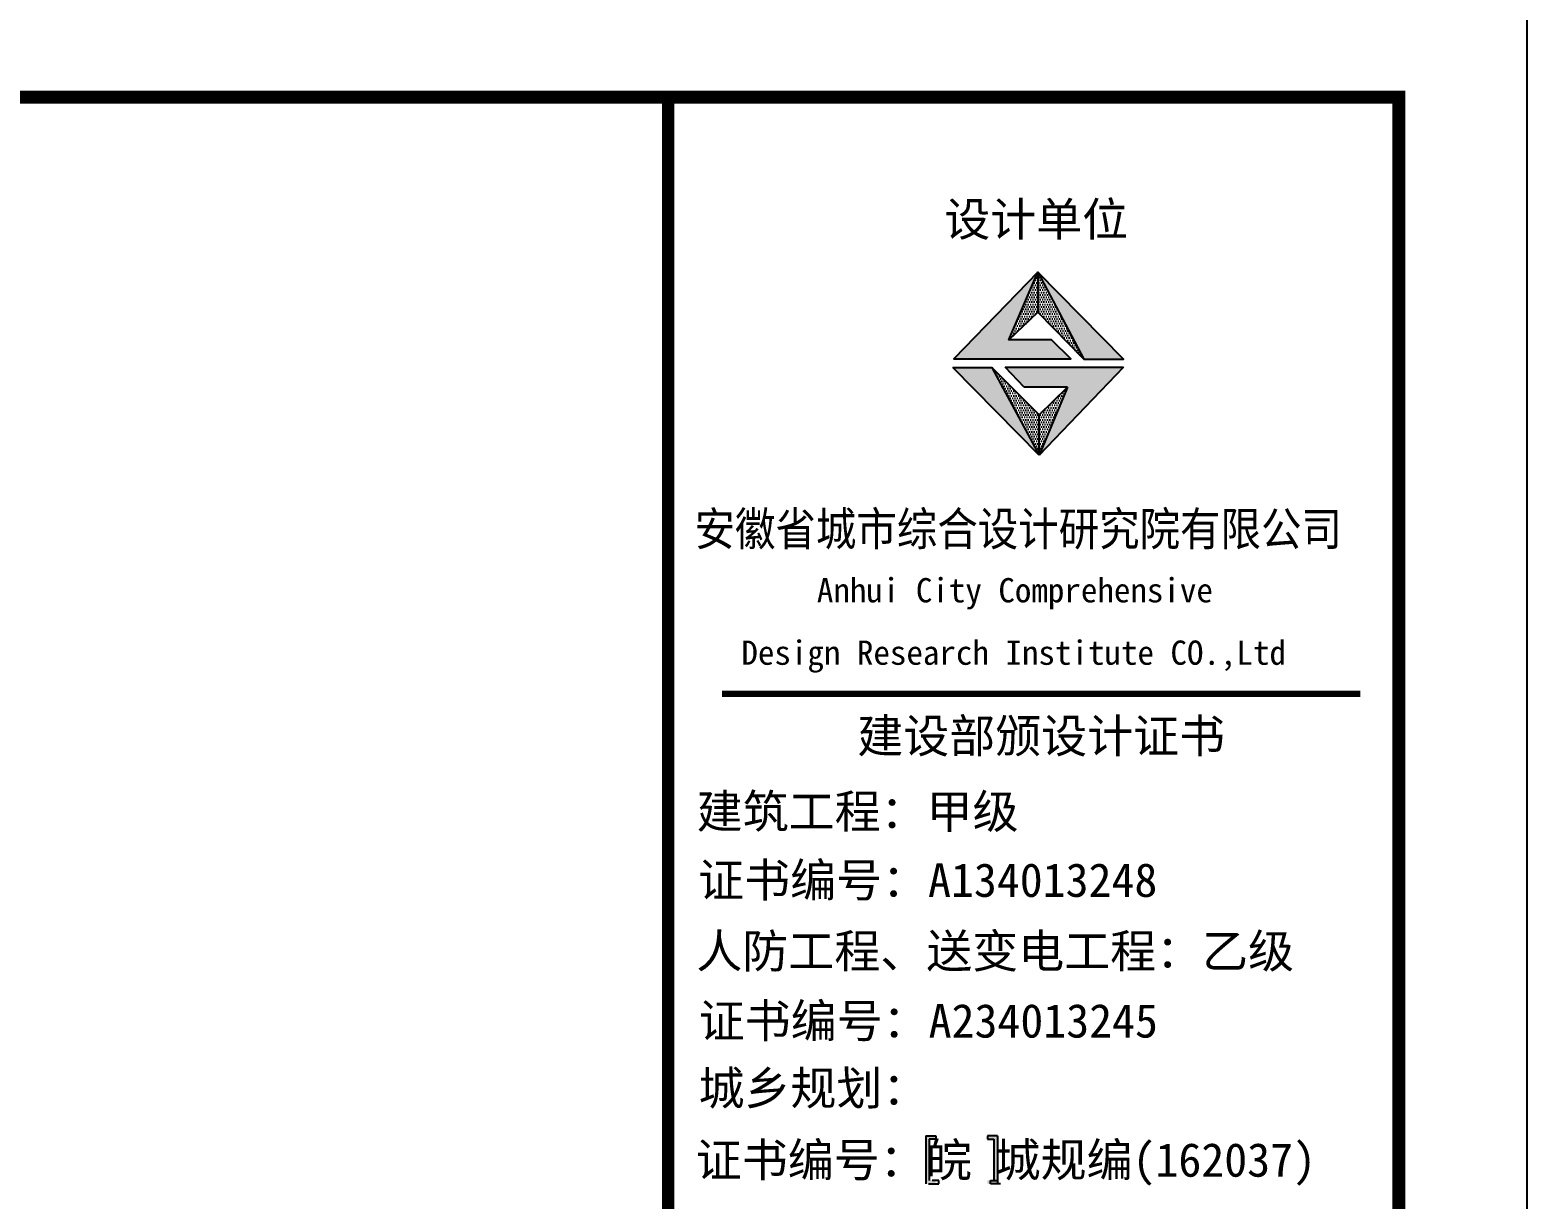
# Model space of a CAD drawing. Extents: x 1680110 to 4798266, y 269661 to 1249705.
# Drawn here: x 2456861 to 2480218, y 538038 to 556282 of the extents above; entities that cross this region are included whole.
import ezdxf

# ---------------------------------------------------------------- set-up
doc = ezdxf.new("R2010")
doc.units = 0
doc.header["$LTSCALE"] = 1000
doc.header["$MEASUREMENT"] = 0
for name, color, linetype in [('A_DE_DETAIL_3', 144, 'Continuous'), ('PUB_TEXT', 7, 'Continuous'), ('PUB_TITLE', 4, 'Continuous'), ('图框', 4, 'Continuous')]:
    doc.layers.add(name, color=color, linetype=linetype)
doc.styles.add('黑体', font='simhei.ttf')

msp = doc.modelspace()

# ---------------------------------------------------------------- hatches: boundary and pattern name
for points in [[(2472131.1, 551444.1), (2472586.4, 552500.2), (2471273.6, 551151), (2473101.5, 551151), (2472798.2, 551444.1)], [(2473303.6, 551145.4), (2473922.5, 551145.4), (2472586.4, 552500.2)]]:
    msp.add_hatch(color=1).paths.add_polyline_path(points)
at = {"layer": 'A_DE_DETAIL_3'}
for points in [[(2471865.6, 551015.2), (2471258.7, 551015.2), (2472604.1, 549648.6)], [(2472074.9, 551019.3), (2472373.3, 550706), (2473049.4, 550706), (2472604.1, 549648.6), (2473923.4, 551019.3)]]:
    msp.add_hatch(color=1, dxfattribs=at).paths.add_polyline_path(points)
at = {"layer": 'PUB_TEXT'}
h = msp.add_hatch(dxfattribs=at)
h.set_pattern_fill('DOTS', color=256, scale=600, style=0)
h.set_pattern_definition([(0, (-2086139.262, 2274599.886), (18.75, 37.50000002), [0, -37.50000002])])
h.paths.add_polyline_path([(2472604.1, 549648.6), (2472604.1, 550278.4), (2471865.6, 551015.2)])
h.paths.add_polyline_path([(2473049.4, 550706), (2472604.1, 550278.4), (2472604.1, 549648.6)])
h.paths.add_polyline_path([(2472586.4, 552500.2), (2472586.4, 551879.1), (2473303.6, 551145.4)])
h.paths.add_polyline_path([(2472586.4, 551879.1), (2472586.4, 552500.2), (2472131.1, 551444.1)])
at = {"layer": '图框'}
for points in [[(2470891.2, 538971), (2470993.8, 538971), (2470993.8, 539022.2), (2470946.4, 539022.2), (2470836, 539022.2), (2470836, 538277.5), (2470946.4, 538277.5), (2470993.8, 538277.5), (2470993.8, 538328.7), (2470891.2, 538328.7)], [(2471901.2, 538328.7), (2471798.7, 538328.7), (2471798.7, 538277.5), (2471846, 538277.5), (2471956.5, 538277.5), (2471956.5, 539022.2), (2471846, 539022.2), (2471798.7, 539022.2), (2471798.7, 538971), (2471901.2, 538971)]]:
    msp.add_hatch(color=4, dxfattribs=at).paths.add_polyline_path(points)

# ---------------------------------------------------------------- linework, layer by layer
for p, q in [((2472131.1, 551444.1), (2472586.4, 552500.2)), ((2472586.4, 552500.2), (2473303.6, 551145.4)), ((2472604.1, 549648.6), (2471258.7, 551015.2)), ((2471258.7, 551015.2), (2471865.6, 551015.2)), ((2471258.7, 551015.2), (2471865.6, 551015.2)), ((2472604.1, 550278.4), (2471865.6, 551015.2)), ((2472074.9, 551019.3), (2473923.4, 551019.3)), ((2472373.3, 550706), (2472074.9, 551019.3)), ((2473923.4, 551019.3), (2472604.1, 549648.6)), ((2473049.4, 550706), (2472373.3, 550706)), ((2472604.1, 550278.4), (2473049.4, 550706)), ((2473049.4, 550706), (2472604.1, 549648.6)), ((2472604.1, 549648.6), (2472604.1, 550278.4)), ((2472604.1, 549648.6), (2472604.1, 550278.4))]:
    msp.add_line(p, q)
for points in [[(2472798.2, 551444.1), (2472131.1, 551444.1), (2472586.4, 551879.1), (2473303.6, 551145.4), (2473922.5, 551145.4), (2472586.4, 552500.2), (2471273.6, 551151), (2473101.5, 551151), (2472798.2, 551444.1)], [(2472586.4, 552500.2), (2472586.4, 551879.1)]]:
    msp.add_lwpolyline(points)
at = {"layer": 'A_DE_DETAIL_3', "color": 1}
for p, q in [((2472604.1, 549648.6), (2471258.7, 551015.2)), ((2471865.6, 551015.2), (2472604.1, 549648.6))]:
    msp.add_line(p, q, dxfattribs=at)
at = {"layer": 'PUB_TITLE'}
msp.add_lwpolyline([(2361418.2, 473232.4), (2480218.2, 473232.4), (2480218.2, 557232.4), (2361418.2, 557232.4)], close=True, dxfattribs=at)
at = {"layer": 'PUB_TITLE', "const_width": 200}
msp.add_lwpolyline([(2366418.2, 475232.4), (2478218.2, 475232.4), (2478218.2, 555232.4), (2366418.2, 555232.4)], close=True, dxfattribs=at)
at = {"layer": '图框', "color": 4}
for p, q in [((2466818.2, 555232.4), (2466818.2, 475232.4)), ((2470836, 539022.2), (2470946.4, 539022.2)), ((2470836, 539022.2), (2470836, 538277.5)), ((2470993.8, 538971), (2470891.2, 538971)), ((2470891.2, 538971), (2470891.2, 538328.7)), ((2470946.4, 539022.2), (2470993.8, 539022.2)), ((2470993.8, 539022.2), (2470993.8, 538971)), ((2471846, 539022.2), (2471798.7, 539022.2)), ((2471798.7, 539022.2), (2471798.7, 538971)), ((2471798.7, 538971), (2471901.2, 538971)), ((2471956.5, 539022.2), (2471846, 539022.2)), ((2471901.2, 538971), (2471901.2, 538328.7)), ((2471956.5, 539022.2), (2471956.5, 538277.5)), ((2470881.9, 538277.5), (2470992.4, 538277.5)), ((2471039.7, 538328.7), (2470937.1, 538328.7)), ((2470992.4, 538277.5), (2471039.7, 538277.5)), ((2471039.7, 538277.5), (2471039.7, 538328.7)), ((2471844.6, 538277.5), (2471844.6, 538328.7)), ((2471844.6, 538328.7), (2471947.2, 538328.7)), ((2471891.9, 538277.5), (2471844.6, 538277.5)), ((2472002.4, 538277.5), (2471891.9, 538277.5))]:
    msp.add_line(p, q, dxfattribs=at)
for points, const_width in [([(2466818.2, 555232.4), (2466818.2, 475232.4)], 197.2), ([(2467657.2, 545920.4), (2477617.2, 545920.4)], 99.6)]:
    msp.add_lwpolyline(points, dxfattribs=dict(at, const_width=const_width))
at = {"layer": '图框', "color": 4, "const_width": 197.2}
msp.add_lwpolyline([(2466818.2, 555232.4), (2478218.2, 555232.4), (2478218.2, 475232.4), (2466818.2, 475232.4)], close=True, dxfattribs=at)

# ---------------------------------------------------------------- texts
at = {"layer": '图框', "color": 4, "style": '黑体'}
for s, height, p in [('设计单位', 525.89, (2471125.9, 553065.7)), ('Anhui City Comprehensive ', 378.48, (2469137.9, 547349.4)), (' Design Research Institute CO.,Ltd', 378.48, (2467703.2, 546375.4)), ('建设部颁设计证书', 525.89, (2469768.2, 545003.1)), (' 建筑工程：甲级', 525.89, (2466905.6, 543824.6)), ('证书编号：A134013248', 525.888, (2467286.1, 542753)), ('人防工程、送变电工程：乙级', 525.888, (2467258.4, 541645.6)), ('证书编号：A234013245', 525.888, (2467295.6, 540557.2)), ('城乡规划：', 525.89, (2467291.8, 539506.6)), ('证书编号：皖 城规编(162037)', 525.888, (2467249.7, 538386.4))]:
    msp.add_text(s, height=height, dxfattribs=at).set_placement(p)
at = {"layer": '图框', "color": 4, "style": '黑体', "width": 0.88}
msp.add_text('安徽省城市综合设计研究院有限公司', height=525.888, dxfattribs=at).set_placement((2467229.6, 548233.3))

doc.saveas('drawing.dxf')
